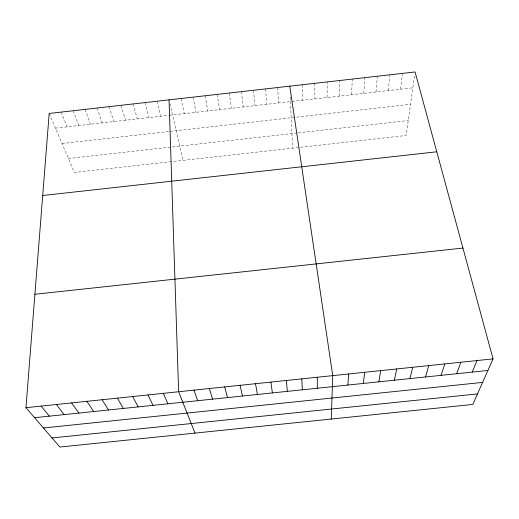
<?xml version="1.0" encoding="UTF-8"?>
<svg xmlns="http://www.w3.org/2000/svg" width="519" height="519" viewBox="0 0 519 519"><rect width="100%" height="100%" fill="white"/><g stroke="black" fill="none" stroke-linecap="round" stroke-linejoin="round"><path stroke-width="0.39" stroke-dasharray="2.6 1.95" d="M327.087 97.488L327.262 81.918M339.316 96.106L339.776 80.497M351.545 94.724L352.304 79.076M363.787 93.342L364.838 77.655M376.041 91.96L377.384 76.228M388.303 90.572L389.944 74.807M400.571 89.19L402.504 73.38M414.525 75.917L406.15 135.472L172.198 161.565M55.462 128.167L168.63 115.387M169.415 115.296L290.465 101.627M291.989 101.452L412.852 87.802M62.008 143.523L169.33 131.456M170.096 131.365L410.529 104.332M68.417 158.567L297.329 132.942M298.107 132.851L408.252 120.518M171.419 161.649L74.347 172.477L49.188 113.453M61.138 112.098L67.133 126.85M73.088 110.742L78.81 125.527M85.051 109.386L90.501 124.21M97.027 108.023L102.198 122.886M109.003 106.667L113.901 121.563M120.992 105.305L125.611 120.246M132.994 103.949L137.334 118.922M144.996 102.587L149.063 117.592M157.01 101.224L160.799 116.269M169.914 103.631L183.103 160.345M181.073 98.493L184.297 113.616M193.113 97.131L196.059 112.286M205.161 95.762L207.834 110.956M217.221 94.393L219.615 109.626M229.288 93.024L231.403 108.296M241.367 91.655L243.197 106.966M253.454 90.287L255.004 105.629M265.546 88.911L266.818 104.293M277.652 87.542L278.638 102.963M290.257 96.988L292.586 148.136M302.253 84.753L302.668 100.245M314.754 83.332L314.871 98.87"/><path stroke-width="0.78" d="M331.252 419.041L332.744 375.633L289.764 86.167M347.853 385.053L348.71 373.965M25.95 407.694L49.188 113.453L415.083 71.953L493.05 358.882L472.815 404.437L59.873 447.047L25.95 407.694L493.05 358.882M363.358 383.444L364.682 372.298M378.876 381.822L380.674 370.624M394.408 380.206L396.685 368.951M409.952 378.585L412.702 367.277M425.515 376.969L428.739 365.603M441.092 375.347L444.796 363.923M456.681 373.719L460.866 362.243M472.284 372.097L476.948 360.562M42.707 195.507L436.777 151.795M34.909 294.267L462.935 248.069M34.565 417.691L487.905 370.469M43.447 427.987L482.605 382.393M52.036 437.952L477.486 393.921M41.157 406.105L49.331 416.154M56.37 404.515L64.103 414.61M71.603 402.919L78.894 413.072M86.855 401.33L93.699 411.528M102.113 399.734L108.51 409.984M117.391 398.138L123.34 408.44M132.676 396.542L138.184 406.896M147.98 394.94L153.04 405.345M163.297 393.337L167.909 403.801M195.001 433.099L178.633 391.735L169.038 99.862M193.976 390.132L197.687 400.7M209.339 388.53L212.602 399.143M224.714 386.921L227.523 397.593M240.102 385.312L242.457 396.036M255.51 383.703L257.411 394.479M270.924 382.094L272.371 392.915M286.358 380.479L287.351 391.358M301.805 378.864L302.343 389.795M317.271 377.248L317.349 388.231"/></g></svg>
